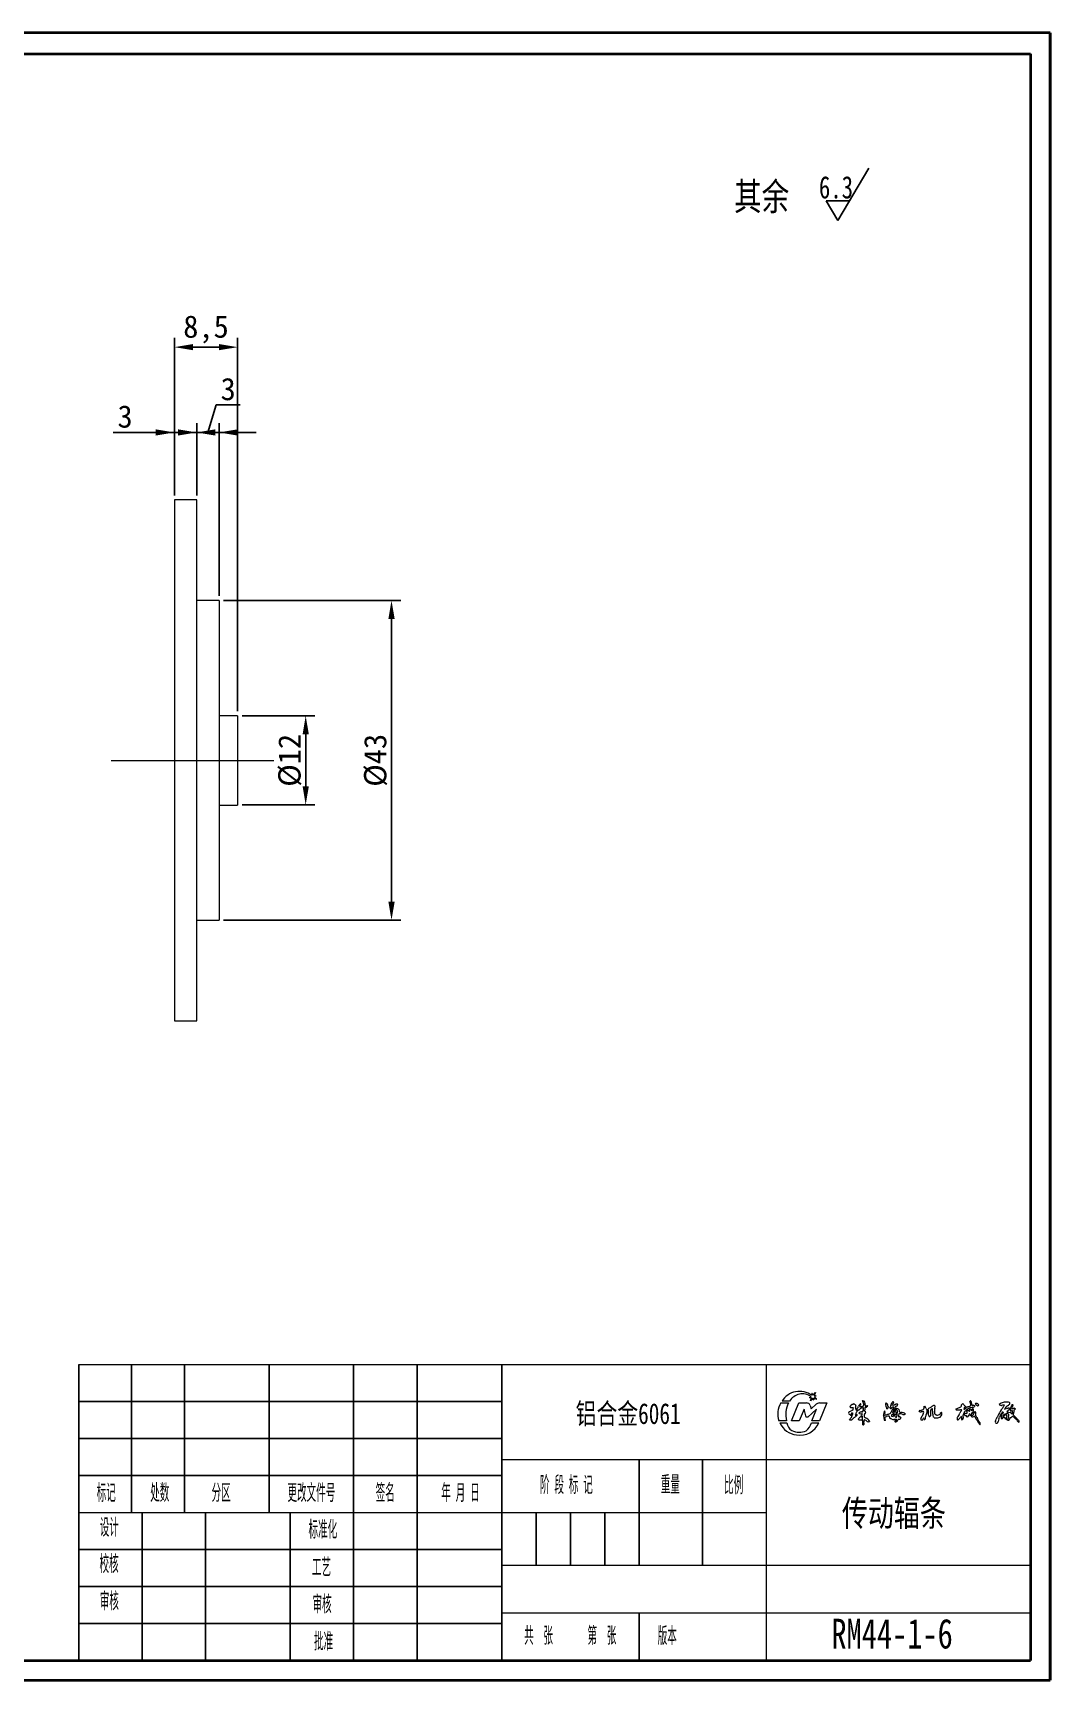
# Model space of a CAD drawing. Header units: millimetres. Extents: x 1595 to 1908, y -17 to 205.
# Drawn here: x 1771.6 to 1908.3, y -16.6 to 204.8 of the extents above; entities that cross this region are included whole.
import ezdxf

# ---------------------------------------------------------------- set-up
doc = ezdxf.new("R2010")
doc.units = ezdxf.units.MM
doc.header["$PDSIZE"] = -1
doc.linetypes.add('ACAD_ISO04W100', pattern=[30, 24, -3, 0, -3])
for name, color, linetype in [('10', 7, 'Continuous'), ('5', 7, 'Continuous'), ('9', 7, 'Continuous')]:
    doc.layers.add(name, color=color, linetype=linetype)
doc.layers.add('中心线', color=6, linetype='ACAD_ISO04W100', lineweight=0)
doc.layers.add('尺寸线', color=100, linetype='Continuous', lineweight=5)
doc.styles.add('SLDTEXTSTYLE1', font='TXT', dxfattribs={"width": 0.6, "bigfont": 'bigfont'})
doc.dimstyles.new('Annotative', dxfattribs={"dimscale": 0, "dimtxt": 2.5, "dimasz": 2.5, "dimexe": 1.25, "dimexo": 0.625, "dimtad": 1, "dimtxsty": 'Standard', "dimcen": 2.5, "dimadec": 0, "dimazin": 0, "dimtfac": 1, "dimtmove": 0, "dimatfit": 3, "dimfxl": 1, "dimarcsym": 0})

# ---------------------------------------------------------------- blocks, each defined once
blk = doc.blocks.new('*D44')
at = {"layer": 'Defpoints', "color": 0, "transparency": 16777216}
for p in [(1796.58, 128.5), (1796.58, 85.5), (1819.77, 85.5)]:
    blk.add_point(p, dxfattribs=at)
at = {"layer": '尺寸线', "color": 0, "lineweight": -2, "transparency": 16777216}
for p, q in [((1797.2, 128.5), (1821.02, 128.5)), ((1819.77, 126), (1819.77, 88)), ((1797.2, 85.5), (1821.02, 85.5))]:
    blk.add_line(p, q, dxfattribs=at)
at = {"layer": '尺寸线', "color": 0, "transparency": 16777216}
for points in [[(1819.35, 126), (1820.19, 126), (1819.77, 128.5)], [(1819.35, 88), (1820.19, 88), (1819.77, 85.5)]]:
    blk.add_solid(points, dxfattribs=at)
at = {"layer": '尺寸线', "color": 0, "transparency": 16777216, "insert": (1817.64, 107), "char_height": 3, "attachment_point": 5, "rotation": 90}
blk.add_mtext('%%C43', dxfattribs=at)
blk = doc.blocks.new('*D45')
at = {"layer": 'Defpoints', "color": 0, "transparency": 16777216}
for p in [(1799.08, 113), (1799.08, 101), (1808.23, 101)]:
    blk.add_point(p, dxfattribs=at)
at = {"layer": '尺寸线', "color": 0, "lineweight": -2, "transparency": 16777216}
for p, q in [((1799.7, 113), (1809.48, 113)), ((1808.23, 110.5), (1808.23, 103.5)), ((1799.7, 101), (1809.48, 101))]:
    blk.add_line(p, q, dxfattribs=at)
at = {"layer": '尺寸线', "color": 0, "transparency": 16777216}
for points in [[(1807.82, 110.5), (1808.65, 110.5), (1808.23, 113)], [(1807.82, 103.5), (1808.65, 103.5), (1808.23, 101)]]:
    blk.add_solid(points, dxfattribs=at)
at = {"layer": '尺寸线', "color": 0, "transparency": 16777216, "insert": (1806.11, 107), "char_height": 3, "attachment_point": 5, "rotation": 90}
blk.add_mtext('%%C12', dxfattribs=at)
blk = doc.blocks.new('*D61')
at = {"layer": 'Defpoints', "color": 0, "transparency": 16777216}
for p in [(1799.08, 162.54), (1790.58, 142), (1799.08, 113)]:
    blk.add_point(p, dxfattribs=at)
at = {"layer": '尺寸线', "color": 0, "lineweight": -2, "transparency": 16777216}
for p, q in [((1790.58, 142.62), (1790.58, 163.79)), ((1793.08, 162.54), (1796.58, 162.54)), ((1799.08, 113.62), (1799.08, 163.79))]:
    blk.add_line(p, q, dxfattribs=at)
at = {"layer": '尺寸线', "color": 0, "transparency": 16777216}
for points in [[(1793.08, 162.96), (1793.08, 162.13), (1790.58, 162.54)], [(1796.58, 162.96), (1796.58, 162.13), (1799.08, 162.54)]]:
    blk.add_solid(points, dxfattribs=at)
at = {"layer": '尺寸线', "color": 0, "transparency": 16777216, "insert": (1794.83, 164.92), "char_height": 3, "attachment_point": 5}
blk.add_mtext('8,5', dxfattribs=at)
blk = doc.blocks.new('*D63')
at = {"layer": 'Defpoints', "color": 0, "transparency": 16777216}
for p in [(1793.58, 151.08), (1790.58, 142), (1793.58, 142)]:
    blk.add_point(p, dxfattribs=at)
at = {"layer": '尺寸线', "color": 0, "lineweight": -2, "transparency": 16777216}
for p, q in [((1788.08, 151.08), (1782.33, 151.08)), ((1790.58, 142.62), (1790.58, 152.33)), ((1793.58, 151.08), (1790.58, 151.08)), ((1793.58, 142.62), (1793.58, 152.33)), ((1796.08, 151.08), (1798.58, 151.08))]:
    blk.add_line(p, q, dxfattribs=at)
at = {"layer": '尺寸线', "color": 0, "transparency": 16777216}
for points in [[(1788.08, 151.49), (1788.08, 150.66), (1790.58, 151.08)], [(1796.08, 151.49), (1796.08, 150.66), (1793.58, 151.08)]]:
    blk.add_solid(points, dxfattribs=at)
at = {"layer": '尺寸线', "color": 0, "transparency": 16777216, "insert": (1783.95, 153.2), "char_height": 3, "attachment_point": 5}
blk.add_mtext('3', dxfattribs=at)
blk = doc.blocks.new('*D62')
at = {"layer": 'Defpoints', "color": 0, "transparency": 16777216}
for p in [(1796.58, 151.08), (1793.58, 142), (1796.58, 128.5)]:
    blk.add_point(p, dxfattribs=at)
at = {"layer": '尺寸线', "color": 0, "lineweight": -2, "transparency": 16777216}
for p, q in [((1795.08, 151.08), (1796.18, 154.77)), ((1796.18, 154.77), (1799.43, 154.77)), ((1791.08, 151.08), (1788.58, 151.08)), ((1793.58, 142.62), (1793.58, 152.33)), ((1793.58, 151.08), (1796.58, 151.08)), ((1793.58, 151.08), (1796.58, 151.08)), ((1796.58, 129.12), (1796.58, 152.33)), ((1799.08, 151.08), (1801.58, 151.08))]:
    blk.add_line(p, q, dxfattribs=at)
at = {"layer": '尺寸线', "color": 0, "transparency": 16777216}
for points in [[(1791.08, 151.49), (1791.08, 150.66), (1793.58, 151.08)], [(1799.08, 151.49), (1799.08, 150.66), (1796.58, 151.08)]]:
    blk.add_solid(points, dxfattribs=at)
at = {"layer": '尺寸线', "color": 0, "transparency": 16777216, "insert": (1797.81, 156.89), "char_height": 3, "attachment_point": 5}
blk.add_mtext('3', dxfattribs=at)

msp = doc.modelspace()

# ---------------------------------------------------------------- linework, layer by layer
for p, q in [((1879.769, 179.553), (1883.92, 186.609)), ((1878.204, 182.214), (1879.769, 179.553)), ((1878.204, 182.214), (1881.334, 182.214))]:
    msp.add_line(p, q)
at = {"color": 7, "linetype": 'Continuous', "lineweight": 15}
for p, q in [((1793.578, 141.995), (1790.578, 141.995)), ((1790.578, 141.995), (1790.578, 106.995)), ((1793.578, 106.995), (1793.578, 141.995)), ((1796.578, 128.495), (1793.578, 128.495)), ((1796.578, 128.495), (1796.578, 106.995)), ((1799.078, 112.995), (1796.578, 112.995)), ((1799.078, 112.995), (1799.078, 106.995)), ((1790.578, 106.995), (1790.578, 71.995)), ((1793.578, 71.995), (1793.578, 106.995)), ((1796.578, 106.995), (1796.578, 85.495)), ((1799.078, 106.995), (1799.078, 100.995)), ((1796.578, 100.995), (1799.078, 100.995)), ((1793.578, 85.495), (1796.578, 85.495)), ((1790.578, 71.995), (1793.578, 71.995))]:
    msp.add_line(p, q, dxfattribs=at)
at = {"layer": '10', "color": 7, "lineweight": 15}
for p, q in [((1870.126, 25.805), (1870.126, 5.901)), ((1834.584, 13.01), (1905.668, 13.01)), ((1777.716, 5.901), (1870.126, 5.901)), ((1870.126, 5.901), (1870.126, -14.002)), ((1834.584, -1.207), (1905.668, -1.207)), ((1834.584, -7.617), (1905.668, -7.617))]:
    msp.add_line(p, q, dxfattribs=at)
at = {"layer": '5', "color": 7, "lineweight": 15}
for p, q in [((1777.716, 25.805), (1905.668, 25.805)), ((1777.716, 25.805), (1905.668, 25.805)), ((1872.117, 20.623), (1873.149, 20.623)), ((1873.272, 20.864), (1872.274, 20.864)), ((1873.56, 18.209), (1874.55, 20.612)), ((1874.55, 20.612), (1875.56, 20.612)), ((1875.956, 21.333), (1876.182, 21.483)), ((1876.236, 21.315), (1875.961, 21.315)), ((1876.036, 20.292), (1876.168, 19.82)), ((1876.082, 20.928), (1876.236, 21.315)), ((1876.377, 21.244), (1876.099, 20.918)), ((1876.168, 19.82), (1876.843, 20.451)), ((1876.258, 21.643), (1876.287, 21.853)), ((1876.333, 21.863), (1876.452, 21.66)), ((1876.503, 21.024), (1876.377, 21.244)), ((1876.452, 21.66), (1876.756, 22.037)), ((1876.552, 21.26), (1876.549, 21.036)), ((1876.877, 21.146), (1876.552, 21.26)), ((1876.773, 22.027), (1876.588, 21.596)), ((1876.588, 21.596), (1876.827, 21.589)), ((1876.833, 21.571), (1876.653, 21.436)), ((1876.653, 21.436), (1876.902, 21.187)), ((1877.286, 20.612), (1878.288, 20.612)), ((1878.288, 20.612), (1877.29, 18.201)), ((1881.854, 19.977), (1881.794, 20.009)), ((1882.722, 20.112), (1882.749, 20.054)), ((1883.204, 19.977), (1883.141, 20.004)), ((1883.5, 20.059), (1883.437, 20.031)), ((1886.207, 20.601), (1886.267, 20.634)), ((1886.267, 20.634), (1886.33, 20.602)), ((1887.101, 20.437), (1887.092, 20.365)), ((1887.215, 20.532), (1887.101, 20.437)), ((1887.156, 20.803), (1887.228, 20.789)), ((1887.257, 20.02), (1887.239, 20.075)), ((1891.379, 20.086), (1891.397, 20.161)), ((1891.397, 20.161), (1891.471, 20.16)), ((1896.393, 20.209), (1896.399, 20.371)), ((1896.922, 20.151), (1896.921, 20.085)), ((1897.529, 19.943), (1897.342, 19.887)), ((1897.529, 20.828), (1897.55, 20.89)), ((1897.561, 20.758), (1897.529, 20.828)), ((1897.892, 20.003), (1897.529, 19.943)), ((1897.595, 20.526), (1897.561, 20.758)), ((1897.8, 20.298), (1897.853, 20.248)), ((1898.283, 20.538), (1898.25, 20.466)), ((1898.25, 20.466), (1898.308, 20.401)), ((1898.72, 20.348), (1898.692, 20.426)), ((1903.286, 20.384), (1903.333, 20.323)), ((1872.867, 18.209), (1871.845, 18.205)), ((1871.989, 17.942), (1872.908, 17.942)), ((1874.554, 18.209), (1873.56, 18.209)), ((1875.226, 19.797), (1874.554, 18.209)), ((1875.514, 18.711), (1875.226, 19.797)), ((1875.724, 18.711), (1875.514, 18.711)), ((1876.922, 19.764), (1875.724, 18.711)), ((1876.219, 17.942), (1877.229, 17.942)), ((1876.293, 18.201), (1876.922, 19.764)), ((1877.29, 18.201), (1876.293, 18.201)), ((1881.354, 18.35), (1881.374, 18.413)), ((1881.584, 19.212), (1881.556, 19.175)), ((1881.687, 19.048), (1881.642, 18.905)), ((1881.675, 18.811), (1881.792, 19.153)), ((1881.759, 19.644), (1881.821, 19.681)), ((1882.211, 19.694), (1882.279, 19.684)), ((1882.226, 19.015), (1882.271, 19.07)), ((1882.271, 19.07), (1882.343, 19.063)), ((1882.595, 18.348), (1882.548, 18.401)), ((1882.625, 19.216), (1882.62, 19.283)), ((1882.689, 19.192), (1882.625, 19.216)), ((1883.061, 19.151), (1883.02, 19.195)), ((1883.033, 18.688), (1883.052, 18.382)), ((1883.078, 18.766), (1883.077, 18.815)), ((1883.101, 18.237), (1883.078, 18.766)), ((1883.154, 17.686), (1883.117, 17.741)), ((1883.288, 17.767), (1883.285, 17.704)), ((1884.044, 18.18), (1884.017, 18.126)), ((1886.054, 19.507), (1886.105, 19.538)), ((1886.117, 18.241), (1886.059, 18.248)), ((1886.115, 18.717), (1886.107, 18.65)), ((1886.173, 18.757), (1886.115, 18.717)), ((1886.159, 18.294), (1886.117, 18.241)), ((1886.7, 18.803), (1886.655, 18.848)), ((1886.699, 18.729), (1886.7, 18.803)), ((1887.139, 19.336), (1887.162, 19.306)), ((1887.291, 19.808), (1887.18, 19.382)), ((1887.223, 18.809), (1887.261, 18.864)), ((1887.283, 19.012), (1887.333, 19.045)), ((1887.291, 19.528), (1887.331, 19.715)), ((1887.417, 19.563), (1887.333, 19.504)), ((1887.369, 19.477), (1887.41, 19.51)), ((1887.439, 19.513), (1887.468, 19.488)), ((1887.446, 18.152), (1887.448, 18.217)), ((1887.714, 19.323), (1887.691, 19.171)), ((1887.737, 19.079), (1887.78, 19.42)), ((1887.949, 18.422), (1887.889, 18.402)), ((1888.186, 18.522), (1888.16, 18.455)), ((1888.2, 18.709), (1888.23, 18.657)), ((1888.823, 19.158), (1888.814, 19.086)), ((1890.726, 19.46), (1890.687, 19.499)), ((1891.079, 19.46), (1890.989, 19.415)), ((1891.08, 18.303), (1891.022, 18.286)), ((1891.302, 19.47), (1891.242, 19.507)), ((1891.353, 18.548), (1891.288, 18.549)), ((1891.314, 19.382), (1891.302, 19.47)), ((1891.369, 18.458), (1891.353, 18.548)), ((1891.52, 18.42), (1891.45, 18.383)), ((1891.733, 19.751), (1891.796, 19.687)), ((1891.953, 19.853), (1891.937, 19.776)), ((1892.062, 18.785), (1892.137, 18.779)), ((1892.284, 19.671), (1892.324, 19.739)), ((1892.434, 19.85), (1892.486, 19.816)), ((1896.005, 18.398), (1895.948, 18.341)), ((1896.397, 18.704), (1896.385, 18.779)), ((1896.536, 18.376), (1896.494, 18.322)), ((1896.738, 19.718), (1896.798, 19.694)), ((1896.845, 19.459), (1896.792, 19.442)), ((1897.148, 19.76), (1896.96, 19.564)), ((1897.088, 18.895), (1897.025, 18.931)), ((1897.165, 18.715), (1897.093, 18.73)), ((1897.129, 19.517), (1897.235, 19.631)), ((1897.509, 19.793), (1897.608, 19.809)), ((1897.53, 19.123), (1897.515, 19.194)), ((1897.521, 19.542), (1897.521, 19.601)), ((1897.615, 18.922), (1897.557, 18.886)), ((1897.734, 19.051), (1897.615, 18.922)), ((1897.626, 19.806), (1897.688, 19.746)), ((1897.7, 18.894), (1897.819, 18.917)), ((1897.779, 19.266), (1897.766, 19.251)), ((1897.771, 19.583), (1897.85, 19.605)), ((1898.074, 19.373), (1898.084, 19.295)), ((1898.084, 19.295), (1898.15, 19.237)), ((1898.202, 19.444), (1898.27, 19.426)), ((1898.287, 19.062), (1898.248, 19)), ((1902.053, 19.284), (1902.033, 19.34)), ((1902.04, 18.775), (1902.053, 18.849)), ((1902.137, 18.657), (1902.04, 18.775)), ((1902.181, 19.773), (1902.254, 19.761)), ((1902.433, 18.657), (1902.375, 18.606)), ((1902.525, 19.512), (1902.493, 19.43)), ((1903.041, 19.515), (1902.966, 19.518)), ((1903.144, 19.907), (1903.115, 19.829)), ((1903.115, 19.829), (1903.142, 19.775)), ((1903.584, 19.886), (1903.639, 19.828)), ((1898.918, 17.708), (1898.848, 17.69))]:
    msp.add_line(p, q, dxfattribs=at)
for centre, radius, start, end in [((1874.628, 19.399), 2.773, 53.99854, 148.11308), ((1874.518, 19.129), 2.828, 148.10678, 199.0712), ((1876.204, 19.043), 3.439, 152.64769, 194.03749), ((1875.029, 19.754), 2.078, 56.30183, 147.72417), ((1875.595, 20.15), 0.463, 17.84837, 94.25997), ((1875.961, 21.324), 0.00984, 123.59808, 270), ((1876.091, 20.925), 0.00984, 158.25924, 319.48501), ((1876.311, 21.85), 0.0246, 30.5695, 172.24527), ((1876.525, 21.037), 0.0246, 210.0475, 359.33925), ((1876.764, 22.031), 0.00984, 336.84757, 141.15035), ((1876.827, 21.579), 0.00984, 306.89987, 88.42974), ((1877.344, 19.76), 0.854, 93.88116, 125.93911), ((1876.885, 21.169), 0.0246, 250.62338, 44.9943), ((1881.595, 20.048), 0.208, 115.88205, 173.9154), ((1881.566, 20.329), 0.315, 235.55963, 273.09561), ((1881.599, 20.23), 0.0949, 90.16643, 177.15274), ((1881.7, 20.436), 0.437, 254.45682, 282.35154), ((1881.793, 20.198), 0.232, 95.00357, 146.77594), ((1881.894, 20.326), 0.159, 40.56591, 139.98771), ((1881.52, 19.923), 0.339, 343.75878, 9.03261), ((1881.578, 19.55), 0.983, 55.36323, 63.54781), ((1882.842, 20.664), 0.769, 203.40216, 213.911), ((1882.757, 19.939), 0.598, 170.36434, 204.19773), ((1881.924, 20.186), 0.285, 328.87571, 9.96208), ((1882.597, 19.884), 0.185, 126.9119, 170.0414), ((1881.597, 20.456), 0.984, 334.47962, 342.72974), ((1883.221, 19.804), 0.773, 131.13318, 152.18921), ((1882.832, 20.366), 0.121, 71.26752, 170.74483), ((1883.128, 20.002), 0.421, 145.51709, 164.82413), ((1882.977, 19.618), 0.491, 93.20974, 117.52757), ((1882.149, 20.746), 0.81, 321.3255, 331.19696), ((1882.694, 20.212), 0.365, 290.38055, 312.91964), ((1882.784, 20.426), 0.102, 316.66988, 32.3132), ((1882.967, 20.226), 0.283, 264.95169, 308.03305), ((1883.11, 19.893), 0.269, 81.92744, 126.67163), ((1883.099, 20.826), 0.0919, 66.69586, 147.69693), ((1883.004, 20.733), 0.143, 25.63936, 82.80869), ((1882.451, 20.381), 0.797, 356.13915, 31.29985), ((1883.126, 20.641), 0.269, 12.6009, 87.89792), ((1883.101, 20.3), 0.148, 288.53917, 10.41098), ((1882.547, 19.902), 0.662, 347.61238, 6.50537), ((1882.935, 20.471), 0.508, 346.7386, 26.84101), ((1883.805, 19.906), 0.389, 161.24927, 183.02782), ((1883.597, 20.323), 0.171, 169.41921, 216.93768), ((1883.566, 20.657), 0.45, 256.37479, 283.87397), ((1883.539, 20.464), 0.407, 264.49128, 284.4301), ((1881.955, 22.518), 2.973, 304.54577, 308.42677), ((1883.704, 20.063), 0.16, 52.06811, 100.59966), ((1886.522, 20.48), 0.337, 159.05098, 196.84599), ((1887.221, 20.413), 1.022, 181.72603, 206.7303), ((1888.248, 20.637), 2.057, 199.4082, 203.32193), ((1886.461, 20.602), 0.131, 179.85433, 247.00262), ((1886.182, 20.146), 0.368, 298.71089, 345.13535), ((1885.863, 20.153), 0.638, 4.16649, 30.95386), ((1887.441, 20.37), 0.957, 190.29648, 199.45662), ((1887.553, 19.919), 0.778, 144.34957, 170.68907), ((1885.616, 19.63), 1.24, 13.13159, 19.52313), ((1886.907, 19.993), 0.116, 224.4428, 331.22424), ((1882.524, 22.833), 5.039, 330.76649, 333.99261), ((1887.14, 19.895), 0.138, 102.74047, 162.33987), ((1883.398, 22.868), 4.288, 328.44852, 331.21479), ((1887.198, 20.545), 0.209, 239.46341, 298.59173), ((1887.212, 19.941), 0.136, 78.85274, 139.1547), ((1886.373, 20.287), 0.923, 334.36531, 343.16404), ((1887.081, 20.696), 0.211, 309.16772, 348.94294), ((1885.849, 20.08), 1.551, 21.79876, 27.21515), ((1887.741, 19.574), 0.508, 135.77568, 152.49696), ((1887.307, 20.573), 0.212, 267.65225, 307.84646), ((1889.068, 19.022), 1.918, 145.28134, 151.83317), ((1887.636, 19.672), 0.761, 94.04097, 105.21873), ((1887.427, 20.279), 0.177, 291.27437, 335.76256), ((1887.955, 19.072), 1.409, 99.23738, 105.30645), ((1887.639, 20.532), 0.329, 261.14893, 286.60528), ((1887.717, 20.322), 0.141, 29.98959, 85.48529), ((1887.415, 20.531), 0.447, 315.36404, 341.91805), ((1891.096, 19.984), 0.301, 275.53426, 19.80089), ((1891.118, 19.828), 0.485, 8.57633, 43.3212), ((1892.231, 19.48), 0.465, 97.62492, 126.71996), ((1892.083, 20.162), 0.237, 291.38328, 329.59079), ((1891.753, 20.893), 1.005, 302.1333, 311.08782), ((1893.809, 18.119), 2.452, 121.01497, 124.68213), ((1892.684, 20.123), 0.17, 345.38413, 144.80873), ((1895.33, 19.574), 2.556, 171.97534, 186.07816), ((1892.13, 20.237), 0.735, 335.38476, 347.64566), ((1895.013, 22.379), 2.617, 283.75338, 299.43994), ((1896.223, 20.259), 0.177, 295.73802, 343.67734), ((1896.597, 20.251), 0.232, 92.38317, 148.90354), ((1896.467, 20.248), 0.264, 29.05936, 62.6982), ((1896.222, 19.675), 0.847, 34.18843, 55.84857), ((1896.972, 19.83), 0.26, 136.29963, 205.60617), ((1896.74, 20.253), 0.248, 280.30258, 317.03011), ((1897.235, 19.623), 0.398, 117.32381, 150.67009), ((1897.223, 19.912), 0.183, 85.12581, 159.15713), ((1896.996, 21.022), 0.958, 284.62522, 298.58625), ((1897.423, 20.568), 0.389, 274.63376, 297.53629), ((1897.583, 20.79), 0.105, 21.32184, 108.17619), ((1899.471, 20.702), 1.885, 185.35467, 190.09043), ((1897.49, 20.307), 0.141, 323.57903, 26.99106), ((1897.211, 20.558), 0.541, 356.92747, 29.94288), ((1898.875, 20.642), 1.129, 185.74219, 197.75807), ((1897.779, 20.685), 0.443, 279.60894, 299.35701), ((1897.83, 20.424), 0.425, 278.36914, 309.82239), ((1898.043, 20.109), 0.195, 35.28434, 103.784), ((1900.633, 18.164), 3.184, 139.74669, 142.61696), ((1898.342, 19.949), 0.591, 53.71884, 95.69989), ((1898.744, 20.823), 0.607, 224.06332, 255.8517), ((1898.521, 20.442), 0.221, 289.88514, 334.75238), ((1902.461, 18.8), 1.918, 103.38514, 121.96981), ((1901.658, 20.558), 0.249, 211.526, 265.05364), ((1901.82, 20.73), 0.459, 246.3551, 266.49125), ((1905.471, 17.405), 4.368, 142.57197, 148.72607), ((1902.063, 19.637), 0.691, 93.92541, 113.05638), ((1901.397, 20.434), 0.712, 328.24474, 340.39086), ((1902.075, 20.157), 0.179, 57.68166, 109.54099), ((1902.473, 19.371), 1.373, 86.6853, 109.38389), ((1902.88, 19.548), 1.039, 133.02447, 141.47338), ((1902.785, 19.624), 0.548, 142.55764, 165.52461), ((1902.573, 19.815), 0.318, 124.03824, 166.83196), ((1902.089, 19.467), 0.555, 45.42807, 61.96929), ((1903.279, 19.309), 1.173, 127.55775, 138.95119), ((1902.606, 20.252), 0.493, 59.89747, 96.25219), ((1902.344, 20.801), 0.604, 291.36547, 320.75735), ((1902.71, 19.684), 0.247, 57.89123, 112.61628), ((1902.752, 20.561), 0.155, 292.93388, 49.26034), ((1904.546, 19.35), 1.656, 158.37591, 169.09229), ((1903.409, 19.901), 0.406, 149.67755, 171.63458), ((1903.27, 20.095), 0.212, 134.76416, 177.12423), ((1903.297, 20.202), 0.182, 93.49946, 166.2315), ((1902.165, 20.374), 1.084, 334.51803, 342.68356), ((1902.818, 20.406), 0.522, 317.14152, 350.82555), ((1874.541, 19.092), 2.799, 204.25819, 263.22268), ((1874.321, 18.142), 1.427, 188.07778, 239.36943), ((1874.663, 19.085), 2.81, 260.74299, 335.98713), ((1873.873, 18.685), 2.46, 312.06403, 342.41098), ((1881.43, 19.266), 0.214, 111.73471, 250.43201), ((1880.857, 20.587), 1.226, 293.74076, 304.37866), ((1881.548, 19.438), 1.105, 259.91518, 270.87813), ((1881.053, 18.426), 0.707, 52.03613, 64.44068), ((1883.36, 16.978), 2.45, 135.77997, 144.14487), ((1882.429, 20.013), 1.394, 227.57647, 233.63482), ((1881.791, 19.197), 0.448, 94.00789, 122.49705), ((1881.638, 19.162), 0.0834, 171.39316, 285.58996), ((1881.545, 18.608), 0.275, 274.20871, 318.69402), ((1881.648, 19.179), 0.0718, 67.96471, 152.63215), ((1881.617, 18.912), 0.0265, 236.67345, 342.78491), ((1881.366, 18.906), 0.323, 317.34984, 342.87309), ((1881.661, 19.056), 0.0265, 342.78491, 91.18323), ((1881.576, 19.631), 0.398, 284.42988, 294.48738), ((1881.743, 19.233), 0.036, 338.4925, 93.47325), ((1882.6, 17.784), 1.064, 123.39982, 142.88236), ((1881.721, 19.172), 0.0734, 345.40153, 40.67624), ((1881.441, 19.818), 0.404, 340.21454, 1.49825), ((1880.896, 20.555), 2.19, 300.69424, 306.31765), ((1881.817, 19.227), 0.404, 317.22654, 337.38014), ((1882.127, 19.061), 0.109, 262.75607, 335.03996), ((1881.944, 19.268), 0.314, 321.28638, 0.14287), ((1882.773, 18.214), 0.818, 125.14715, 135.17814), ((1882.382, 19.297), 0.126, 96.06335, 192.77441), ((1881.925, 19.877), 0.402, 331.4243, 351.08691), ((1882.253, 18.989), 0.117, 295.09104, 39.4683), ((1882.504, 19.744), 0.194, 117.42123, 158.79048), ((1882.542, 19.423), 0.23, 90.76751, 143.3679), ((1882.224, 19.48), 0.155, 338.26911, 30.74864), ((1882.309, 20.164), 0.56, 294.24208, 316.26159), ((1881.843, 18.619), 0.738, 342.7667, 353.93769), ((1882.695, 18.499), 0.125, 96.00648, 160.44021), ((1882.798, 19.217), 0.892, 256.86891, 284.61724), ((1882.869, 18.997), 0.379, 99.81165, 131.03223), ((1881.699, 19.592), 1.38, 315.43317, 324.4382), ((1882.853, 19.433), 0.291, 235.83347, 305.07277), ((1883.438, 19.06), 1.018, 127.31067, 135.32762), ((1882.898, 19.277), 0.133, 72.56929, 135.4047), ((1887.209, 15.213), 5.661, 138.66815, 140.81882), ((1882.948, 19.63), 0.226, 267.43343, 338.97668), ((1882.715, 19.202), 0.349, 314.20692, 351.58046), ((1882.912, 18.806), 0.0915, 312.80177, 359.72413), ((1883.007, 18.746), 0.0334, 191.77564, 274.76943), ((1883.042, 18.795), 0.0402, 30.37273, 163.99607), ((1883.007, 18.686), 0.0265, 3.57579, 82.82114), ((1883.026, 18.38), 0.0265, 264.40984, 3.57579), ((1880.601, 17.91), 2.521, 356.16, 7.45446), ((1887.531, 18.96), 4.411, 169.54971, 172.32807), ((1883.667, 18.141), 0.417, 152.93266, 192.2151), ((1883.472, 17.877), 0.215, 170.8204, 210.91739), ((1882.659, 17.98), 0.605, 353.48882, 6.8611), ((1883.347, 18.199), 0.141, 53.29979, 111.01202), ((1883.756, 18.851), 0.448, 166.95309, 194.40932), ((1881.658, 19.685), 1.816, 336.20184, 340.66322), ((1883.994, 19.636), 1.12, 233.13321, 244.16571), ((1883.679, 19.571), 0.311, 159.46151, 185.23184), ((1883.869, 19.972), 0.659, 220.65354, 233.05021), ((1883.511, 19.106), 0.141, 130.87673, 189.16745), ((1884.501, 19.626), 1.115, 166.56195, 177.22767), ((1883.341, 19.381), 0.185, 294.8967, 339.12946), ((1883.319, 17.779), 0.545, 40.42099, 78.10447), ((1881.914, 18.883), 1.657, 15.08818, 19.81229), ((1882.514, 16.89), 2.001, 40.12015, 60.26806), ((1883.879, 18.293), 0.217, 227.82776, 309.58112), ((1886.27, 18.907), 0.363, 172.67696, 206.24608), ((1884.48, 19.327), 1.479, 345.35926, 353.68154), ((1888.345, 19.033), 2.417, 186.8083, 198.94544), ((1886.442, 19.046), 0.506, 150.43685, 166.48195), ((1885.122, 19.627), 0.94, 339.33731, 352.68595), ((1886.405, 19.105), 0.348, 165.44538, 199.15041), ((1885.65, 19.412), 0.472, 332.22312, 15.46446), ((1885.494, 22.114), 3.177, 280.54822, 288.24676), ((1885.368, 18.36), 0.794, 355.24294, 21.39194), ((1886.057, 20.416), 1.663, 273.97991, 278.85581), ((1886.594, 18.313), 0.538, 83.52515, 121.48032), ((1886.37, 19.906), 0.818, 278.35182, 308.34024), ((1886.898, 18.704), 0.2, 172.86773, 253.42089), ((1886.372, 16.502), 2.064, 70.91261, 76.87081), ((1886.623, 19.459), 0.32, 322.56195, 347.73017), ((1887.523, 19.147), 0.635, 144.60088, 157.4718), ((1887.078, 18.937), 0.11, 147.82, 225.32738), ((1887.557, 17.649), 1.463, 91.09513, 113.0134), ((1887.416, 20.192), 1.397, 252.69997, 262.0361), ((1886.61, 19.742), 0.456, 330.18511, 347.99972), ((1887.321, 18.958), 0.575, 241.49331, 269.79703), ((1888.59, 18.86), 1.725, 143.38742, 152.8231), ((1887.464, 19.083), 0.412, 133.38991, 142.03165), ((1887.243, 19.651), 0.354, 256.87561, 276.74517), ((1887.739, 18.868), 0.478, 162.46075, 180.49175), ((1887.298, 19.362), 0.064, 257.35369, 8.59842), ((1887.318, 19.525), 0.0262, 174.36274, 305.45423), ((1887.522, 17.261), 1.141, 82.33881, 100.222), ((1887.426, 19.653), 0.113, 132.13492, 147.01586), ((1887.215, 18.734), 0.333, 30.60002, 69.33977), ((1887.458, 19.63), 0.152, 87.96358, 135.13708), ((1887.923, 19.432), 0.565, 177.83307, 186.1836), ((1887.385, 19.456), 0.0262, 128.13944, 185.70466), ((1887.427, 19.489), 0.0262, 62.84712, 128.13944), ((1887.32, 19.725), 0.188, 300.7695, 314.15184), ((1887.568, 18.218), 0.139, 208.77301, 271.37545), ((1887.568, 17.87), 0.366, 86.44899, 109.08666), ((1887.836, 18.912), 0.78, 110.46738, 119.5821), ((1887.036, 20.686), 1, 295.31345, 303.35768), ((1884.292, 19.71), 3.309, 343.36215, 345.88869), ((1887.599, 18.924), 0.211, 230.0997, 288.7629), ((1888.065, 19.947), 0.753, 217.59684, 226.2384), ((1887.374, 19.89), 0.794, 281.26614, 291.01765), ((1887.64, 19.452), 0.108, 206.74106, 293.2294), ((1887.657, 19.549), 0.132, 358.35224, 134.77651), ((1887.609, 18.274), 0.198, 259.12262, 341.84204), ((1887.7, 19.653), 0.228, 48.73299, 120.01574), ((1887.58, 18.342), 0.106, 275.85777, 27.63047), ((1887.665, 19.175), 0.0262, 255.96963, 351.74296), ((1887.6, 18.822), 0.118, 304.08962, 16.85772), ((1887.688, 19.327), 0.0262, 351.74296, 101.99256), ((1887.195, 19.025), 0.546, 341.9753, 5.65657), ((1887.419, 19.507), 0.371, 346.49377, 5.8595), ((1887.575, 18.437), 0.315, 314.57212, 353.66859), ((1887.705, 19.52), 0.338, 28.24187, 64.4197), ((1888.628, 18.839), 0.706, 155.57345, 184.64559), ((1888.045, 18.952), 0.209, 234.80046, 273.26907), ((1888, 18.795), 0.377, 262.30006, 295.26022), ((1888.064, 18.923), 0.222, 74.17181, 110.67067), ((1887.93, 19.592), 0.114, 338.24435, 50.47087), ((1888.202, 19.49), 0.177, 160.09577, 229.41631), ((1887.932, 17.925), 0.828, 71.13597, 81.36517), ((1888.251, 20.398), 1.056, 261.08588, 268.85479), ((1888.21, 18.395), 0.746, 74.94063, 96.59662), ((1888.638, 18.448), 0.458, 152.8165, 170.71013), ((1887.752, 15.364), 4.007, 78.08665, 83.14928), ((1888.782, 20.037), 0.996, 247.66272, 259.89858), ((1888.557, 18.945), 0.341, 38.77309, 86.38804), ((1888.673, 19.336), 0.287, 256.86653, 299.54845), ((1890.789, 19.483), 0.103, 88.61056, 171.00204), ((1891.117, 20.928), 1.519, 255.08217, 265.17792), ((1890.158, 22.385), 2.869, 282.75949, 289.69337), ((1891.284, 18.421), 0.383, 142.60953, 185.5261), ((1892.048, 19.645), 1.703, 227.76456, 232.93961), ((1888.8, 20.075), 2.602, 326.89245, 332.27689), ((1890.564, 21.547), 2.149, 283.87896, 288.39849), ((1890.803, 18.748), 0.524, 301.92472, 337.74683), ((1890.187, 19.539), 1.139, 323.66249, 352.08888), ((1891.449, 18.463), 0.0806, 183.7166, 270.64392), ((1890.96, 18.682), 0.618, 334.88556, 4.48875), ((1893.349, 18.715), 1.773, 174.6877, 179.49849), ((1893.077, 18.571), 1.525, 150.74152, 168.3445), ((1891.796, 19.944), 0.204, 192.53939, 251.94565), ((1892.039, 19.423), 0.311, 157.77031, 200.13057), ((1891.551, 19.682), 0.245, 324.71284, 1.10896), ((1892.42, 19.119), 0.489, 176.21977, 222.91089), ((1888.404, 19.561), 3.552, 353.37041, 358.4457), ((1891.069, 19.57), 0.892, 353.22326, 13.37655), ((1892.005, 19.007), 0.264, 299.96091, 333.97474), ((1892.812, 19.239), 0.594, 168.09333, 190.89099), ((1895.282, 19.172), 3.053, 180.85757, 185.26996), ((1888.005, 20.241), 4.317, 348.24412, 352.41924), ((1891.816, 20.35), 0.795, 309.7516, 321.08318), ((1890.93, 19.504), 1.586, 359.98446, 11.3371), ((1895.295, 19.425), 2.779, 178.38568, 183.24953), ((1890.349, 19.059), 2.182, 1.34932, 5.47816), ((1893.158, 19.042), 0.633, 173.7747, 209.46668), ((1892.084, 17.996), 0.902, 44.49478, 54.49986), ((1893.017, 19.793), 1.199, 256.03282, 286.0682), ((1892.403, 19.116), 0.428, 5.2333, 26.02074), ((1892.938, 19.154), 0.109, 179.65304, 263.12671), ((1893.051, 19.172), 0.178, 225.36565, 276.03531), ((1893.142, 19.764), 0.773, 264.62119, 299.72766), ((1893.196, 19.188), 0.569, 285.56644, 4.42241), ((1893.425, 19.242), 0.18, 304.03292, 19.3571), ((1893.742, 19.188), 0.186, 97.374, 142.60412), ((1893.617, 19.263), 0.149, 348.07803, 47.47698), ((1895.749, 19.805), 0.118, 164.68104, 236.53228), ((1895.851, 20.058), 0.388, 244.58666, 279.90362), ((1896.507, 18.514), 0.699, 168.75715, 188.62986), ((1895.999, 18.602), 0.265, 226.63108, 258.92644), ((1896.255, 18.421), 0.49, 133.79354, 152.12619), ((1899.598, 16.699), 4.226, 146.2824, 150.59117), ((1896.002, 20.372), 0.702, 263.10676, 289.05182), ((1896.497, 18.196), 0.531, 132.11322, 157.7573), ((1894.36, 20.046), 1.992, 329.85284, 336.70089), ((1896.074, 18.826), 0.245, 285.90802, 322.94314), ((1898.829, 17.957), 2.942, 146.00988, 153.76073), ((1896.211, 20.034), 0.326, 273.57476, 301.33654), ((1896.44, 18.598), 0.189, 106.80552, 154.70226), ((1896.251, 19.671), 0.155, 333.32896, 33.04183), ((1896.937, 18.61), 0.549, 170.09056, 187.70482), ((1896.66, 18.531), 0.267, 178.86858, 231.52787), ((1896.388, 18.567), 0.242, 307.91305, 3.57718), ((1897.725, 18.693), 1.102, 177.52003, 185.77892), ((1895.091, 18.931), 1.545, 352.93608, 1.78853), ((1897.063, 19.013), 0.429, 132.14254, 184.52517), ((1896.905, 19.074), 0.142, 40.82293, 171.14546), ((1896.944, 19.091), 0.179, 178.40215, 296.86375), ((1896.9, 19.369), 0.13, 145.75587, 196.87612), ((1896.981, 19.657), 0.186, 120.06604, 168.66267), ((1897.056, 19.342), 0.241, 113.55705, 151.15416), ((1897.032, 19.283), 0.119, 260.33848, 339.3398), ((1897.409, 18.822), 0.329, 167.22594, 196.26337), ((1897.15, 19.497), 0.0288, 136.79223, 219.18543), ((1896.927, 19.347), 0.241, 334.11276, 33.40374), ((1897.301, 19.624), 0.205, 101.59953, 138.47708), ((1897.557, 17.956), 0.855, 106.59712, 117.29771), ((1897.256, 19.611), 0.0288, 50.34535, 136.79223), ((1897.232, 19.895), 0.0754, 291.61523, 331.22067), ((1897.824, 20.162), 0.763, 223.91936, 233.06684), ((1897.369, 19.797), 0.0937, 106.57999, 138.65368), ((1896.801, 19.044), 0.578, 332.27933, 356.40053), ((1897.447, 19.603), 0.0958, 211.8628, 320.3412), ((1897.599, 18.988), 0.222, 112.33808, 174.96964), ((1897.659, 19.719), 0.181, 162.39629, 220.38071), ((1897.514, 19.765), 0.0288, 98.9286, 162.02323), ((1898.048, 19.062), 0.522, 173.2568, 199.67777), ((1897.613, 19.78), 0.0288, 63.95188, 98.9286), ((1897.706, 18.866), 0.0288, 100.81612, 189.86149), ((1898.667, 19.552), 1.207, 214.91395, 222.13171), ((1897.917, 19.76), 0.229, 183.43577, 230.57471), ((1897.422, 19.204), 0.348, 333.79983, 7.70906), ((1897.812, 19.226), 0.486, 265.22559, 302.16234), ((1897.893, 19.218), 0.124, 86.59074, 157.39669), ((1897.95, 19.619), 0.213, 84.32528, 129.54923), ((1897.313, 19.592), 0.537, 1.34784, 20.86675), ((1897.739, 19.256), 0.349, 283.29535, 322.17982), ((1897.605, 19.105), 0.38, 13.91894, 38.73773), ((1897.048, 19.537), 0.969, 358.63909, 17.65342), ((1897.844, 19.079), 0.174, 347.88195, 42.25172), ((1898.689, 19.705), 0.699, 195.79593, 208.35528), ((1898.097, 18.717), 0.101, 17.36706, 104.68947), ((1897.907, 19.408), 0.297, 324.84653, 6.92606), ((1899.632, 19.382), 1.573, 203.80113, 217.99314), ((1900.005, 19.746), 1.909, 203.01254, 219.36768), ((1898.03, 19.233), 0.308, 326.39261, 38.84945), ((1897.694, 17.756), 0.959, 29.24927, 43.23074), ((1896.456, 17.149), 2.494, 23.02971, 33.77647), ((1899.643, 18.657), 1.194, 201.2342, 216.21796), ((1898.059, 17.429), 0.812, 29.13681, 40.08432), ((1901.332, 19.948), 3.159, 215.24554, 219.50841), ((1899.001, 17.871), 0.237, 191.22426, 229.74851), ((1898.487, 17.779), 0.437, 350.69717, 21.33761), ((1901.115, 18.043), 0.194, 144.17237, 214.89385), ((1901.084, 18.126), 0.232, 236.57187, 353.53592), ((1899.856, 18.778), 1.265, 330.5705, 344.60798), ((1904.11, 17.26), 3.257, 150.49191, 158.70448), ((1905.424, 17.033), 4.534, 144.39322, 156.18351), ((1902.727, 17.897), 1.427, 156.17451, 171.84725), ((1899.773, 19.308), 1.848, 333.14693, 340.4125), ((1902.154, 18.579), 0.649, 149.57008, 170.24812), ((1900.424, 19.841), 1.496, 321.42723, 333.3333), ((1901.911, 18.678), 0.196, 170.36269, 258.35962), ((1902.254, 18.755), 0.538, 126.85048, 184.77042), ((1902.097, 19.096), 0.343, 128.70562, 167.67336), ((1901.788, 18.654), 0.188, 296.26699, 7.90397), ((1901.891, 18.93), 0.434, 70.99544, 91.21424), ((1902.106, 19.094), 0.198, 105.64458, 152.31163), ((1902.805, 18.771), 0.835, 175.57336, 186.27583), ((1902.371, 18.707), 0.419, 119.67298, 162.09876), ((1902.023, 19.025), 0.178, 279.859, 329.55007), ((1901.863, 18.126), 0.597, 32.44039, 62.65213), ((1902.575, 18.294), 0.879, 82.49047, 117.89979), ((1902.158, 19.067), 0.133, 277.86904, 342.46026), ((1902.288, 19.783), 0.107, 103.22258, 185.78051), ((1902.229, 18.69), 0.342, 28.2798, 80.59196), ((1902.692, 18.717), 0.423, 219.82796, 272.67461), ((1902.57, 18.648), 0.2, 192.14943, 281.43708), ((1902.23, 18.88), 0.302, 312.22426, 354.53917), ((1902.516, 19.971), 0.115, 250.82895, 328.87951), ((1902.588, 19.494), 0.114, 213.84895, 289.59587), ((1902.46, 19.759), 0.256, 284.86175, 320.05275), ((1902.578, 18.566), 0.119, 285.82337, 359.73893), ((1902.454, 18.379), 1.022, 62.90644, 80.31864), ((1902.46, 19.948), 0.404, 298.95203, 321.00139), ((1902.535, 19.01), 0.22, 344.00346, 45.24173), ((1900.252, 19.041), 2.49, 348.99341, 354.35643), ((1902.561, 18.59), 0.331, 297.09266, 351.0472), ((1902.332, 18.915), 0.415, 343.37318, 4.79056), ((1902.712, 19.825), 0.145, 295.25267, 27.83355), ((1903.062, 18.545), 0.174, 132.8218, 182.25923), ((1903.106, 19.642), 0.187, 173.56539, 221.70524), ((1902.981, 19.164), 0.139, 19.14625, 116.08979), ((1903.019, 18.785), 0.136, 236.10494, 304.29465), ((1903.186, 19.359), 0.212, 72.4547, 132.90662), ((1901.18, 20.786), 2.852, 312.19317, 316.66432), ((1903.249, 19.242), 0.141, 193.22324, 255.94484), ((1903.468, 19.016), 0.826, 102.49944, 113.25453), ((1903.081, 19.216), 0.174, 320.17858, 12.47358), ((1901.225, 19.395), 2.031, 356.01313, 4.70489), ((1902.58, 17.666), 1.344, 49.86849, 59.86227), ((1903.423, 19.653), 0.215, 86.97612, 128.36632), ((1902.455, 19.211), 0.926, 347.3147, 356.93361), ((1905.576, 20.986), 2.971, 221.73635, 227.72098), ((1903.085, 19.331), 0.34, 330.1538, 9.64947), ((1903.822, 19.477), 0.412, 149.89594, 192.59769), ((1903.53, 19.705), 0.189, 73.34155, 120.35971), ((1908.4, 23.419), 6.846, 223.64523, 226.8958), ((1903.425, 19.909), 0.229, 280.20216, 339.20847), ((1894.165, 9.583), 13.165, 42.33545, 44.36126), ((1902.418, 16.873), 2.024, 45.44785, 49.88656), ((1904.261, 18.468), 0.45, 199.81102, 248.88841), ((1901.227, 15.709), 3.825, 39.85673, 45.75202), ((1904.062, 18.144), 0.103, 291.03733, 9.09892), ((1874.619, 19.015), 2.338, 243.98588, 292.70965), ((1883.177, 18.016), 0.331, 265.92367, 288.99747)]:
    msp.add_arc(centre, radius, start, end, dxfattribs=at)
at = {"layer": '9', "color": 7, "lineweight": 40}
for p, q in [((1908.303, 204.779), (1595.269, 204.779)), ((1908.303, -16.635), (1908.303, 204.779)), ((1908.303, 204.779), (1908.303, -16.635)), ((1601.706, 201.954), (1905.672, 201.954)), ((1905.672, 201.954), (1905.672, -14.002)), ((1601.706, -14.002), (1905.672, -14.002)), ((1595.269, -16.635), (1908.303, -16.635))]:
    msp.add_line(p, q, dxfattribs=at)
at = {"layer": '9', "color": 7}
for p, q in [((1777.716, 25.805), (1777.716, -14.002)), ((1784.824, 25.805), (1784.824, 5.901)), ((1791.933, 25.805), (1791.933, 5.901)), ((1803.306, 25.805), (1803.306, 5.901)), ((1814.68, 25.805), (1814.68, -14.002)), ((1823.21, 25.805), (1823.21, -14.002)), ((1834.584, 25.805), (1834.584, -14.002)), ((1777.716, 20.829), (1834.584, 20.829)), ((1777.716, 15.853), (1834.584, 15.853)), ((1853.065, 13.01), (1853.065, -1.207)), ((1861.596, 13.01), (1861.596, -1.207)), ((1777.716, 10.877), (1834.584, 10.877)), ((1786.246, 5.901), (1786.246, -14.002)), ((1794.776, 5.901), (1794.776, -14.002)), ((1806.15, 5.901), (1806.15, -14.002)), ((1839.204, 5.901), (1839.204, -1.207)), ((1843.824, 5.901), (1843.824, -1.207)), ((1848.445, 5.901), (1848.445, -1.207)), ((1777.716, 0.925), (1834.584, 0.925)), ((1777.716, -4.05), (1834.584, -4.05)), ((1853.065, -7.617), (1853.065, -14.002)), ((1777.716, -9.026), (1834.584, -9.026))]:
    msp.add_line(p, q, dxfattribs=at)
at = {"layer": '中心线'}
msp.add_line((1782.093, 106.995), (1803.942, 106.995), dxfattribs=at)

# ---------------------------------------------------------------- texts
at = {"attachment_point": 1}
for s, width, gutter_width, insert, char_height in [('{\\fHYSWLongFangSong|b0|i0|c134|p2;其余}', 3138.21785, 18.678, (1865.824, 184.65), 3.7059), ('{\\fHYSWLongFangSong|b0|i0|c134|p2;6.3}', 4.12985, 17.5, (1877.229, 185.536), 3), ('{\\fHYSWLongFangSong|b0|i0|c134|p2;RM44-1-6}', 235.06092, 1.2, (1878.904, -8.394), 4)]:
    msp.add_mtext_dynamic_manual_height_columns(s, width=width, gutter_width=gutter_width, heights=[0], dxfattribs=dict(at, insert=insert, char_height=char_height))
for s, insert, char_height, width in [('{\\fHYSWLongFangSong|b0|i0|c134|p2;铝合金6061}', (1844.524, 20.584), 2.8, 77.03924), ('{\\fHYSWLongFangSong|b0|i0|c134|p2;传动辐条}', (1880.31, 7.555), 3.5, 235.06092)]:
    msp.add_mtext(s, dxfattribs=dict(at, insert=insert, char_height=char_height, width=width))
at = {"layer": '9', "color": 7, "char_height": 2.14254, "attachment_point": 2, "style": 'SLDTEXTSTYLE1'}
for s, insert in [('{\\fHYSWLongFangSong|b0|i0|c134|p2;阶 段 标 记}', (1843.281, 10.742)), ('{\\fHYSWLongFangSong|b0|i0|c134|p2;重量}', (1857.254, 10.782)), ('{\\fHYSWLongFangSong|b0|i0|c134|p2;标记}', (1781.412, 9.673)), ('{\\fHYSWLongFangSong|b0|i0|c134|p2;处数}', (1788.615, 9.673)), ('{\\fHYSWLongFangSong|b0|i0|c134|p2;分区}', (1796.861, 9.673)), ('{\\fHYSWLongFangSong|b0|i0|c134|p2;更改文件号}', (1808.997, 9.673)), ('{\\fHYSWLongFangSong|b0|i0|c134|p2;签名}', (1818.919, 9.673)), ('{\\fHYSWLongFangSong|b0|i0|c134|p2;年 月 日}', (1829.045, 9.673)), ('{\\fHYSWLongFangSong|b0|i0|c134|p2;比例}', (1865.77, 10.703)), ('{\\fHYSWLongFangSong|b0|i0|c134|p2;设计}', (1781.832, 5.025)), ('{\\fHYSWLongFangSong|b0|i0|c134|p2;标准化}', (1810.54, 4.734)), ('{\\fHYSWLongFangSong|b0|i0|c134|p2;校核}', (1781.797, 0.113)), ('{\\fHYSWLongFangSong|b0|i0|c134|p2;工艺}', (1810.354, -0.333)), ('{\\fHYSWLongFangSong|b0|i0|c134|p2;审核}', (1781.834, -4.882)), ('{\\fHYSWLongFangSong|b0|i0|c134|p2;审核}', (1810.428, -5.295)), ('{\\fHYSWLongFangSong|b0|i0|c134|p2;批准}', (1810.637, -10.295)), ('{\\fHYSWLongFangSong|b0|i0|c134|p2;共  张}', (1839.537, -9.525)), ('{\\fHYSWLongFangSong|b0|i0|c134|p2;第  张}', (1848.057, -9.525)), ('{\\fHYSWLongFangSong|b0|i0|c134|p2;版本}', (1856.842, -9.54))]:
    msp.add_mtext(s, dxfattribs=dict(at, insert=insert))

# ---------------------------------------------------------------- dimensions: what is measured, and where the dimension line sits
at = {"layer": '尺寸线'}
for base, p1, p2, picture, middle in [((1799.078, 162.542), (1790.578, 141.995), (1799.078, 112.995), '*D61', (1794.828, 164.917)), ((1796.578, 151.078), (1793.578, 141.995), (1796.578, 128.495), '*D62', (1796.809, 156.89))]:
    dim = msp.add_linear_dim(base=base, p1=p1, p2=p2, dimstyle='Annotative', override={"dimtxt": 3}, dxfattribs=at)
    dim.commit()
    dim.dimension.update_dxf_attribs({"geometry": picture, "text_midpoint": middle})
dim = msp.add_linear_dim(base=(1793.578, 151.078), p1=(1790.578, 141.995), p2=(1793.578, 141.995), dimstyle='Annotative', override={"dimtxt": 3}, dxfattribs=at)
dim.commit()
dim.dimension.update_dxf_attribs({"geometry": '*D63', "text_midpoint": (1783.953, 151.078), "dimtype": 160})
for base, p1, p2, picture, middle in [((1819.77, 85.495), (1796.578, 128.495), (1796.578, 85.495), '*D44', (1817.645, 106.995)), ((1808.234, 100.995), (1799.078, 112.995), (1799.078, 100.995), '*D45', (1806.109, 106.995))]:
    dim = msp.add_linear_dim(base=base, p1=p1, p2=p2, angle=90, text='%%C<>', dimstyle='Annotative', override={"dimtxt": 3}, dxfattribs=at)
    dim.commit()
    dim.dimension.update_dxf_attribs({"geometry": picture, "text_midpoint": middle})

doc.saveas('drawing.dxf')
